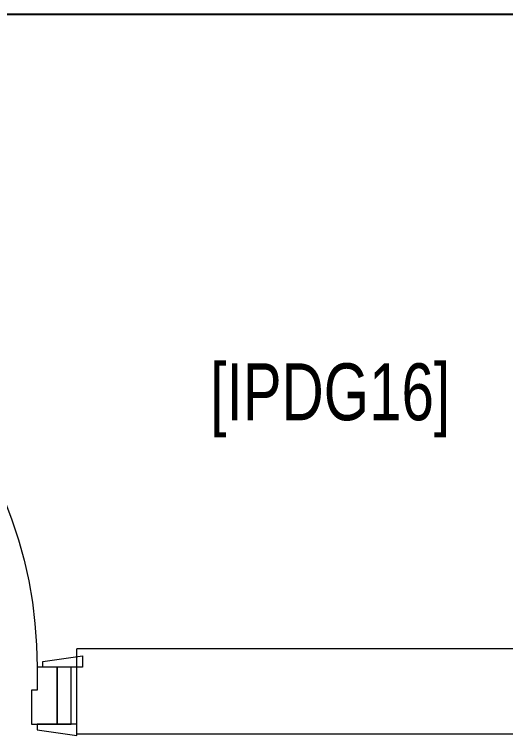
# Model space of a CAD drawing. Header units: metres. Extents: x -18745 to 220762, y -1579758 to -1356048.
# Drawn here: x 203648 to 204512, y -1463705 to -1462438 of the extents above; entities that cross this region are included whole.
import ezdxf

# ---------------------------------------------------------------- set-up
doc = ezdxf.new("R2010")
doc.units = ezdxf.units.M
doc.layers.get('0').update_dxf_attribs({"lineweight": 0})
for name, color, linetype, lineweight in [('A-100 - Copy$0$72_EGR_BASE_TEXT', 8, 'Continuous', 0), ('A-100 - Copy$0$Walls', 8, 'Continuous', 0), ('A-100 - Copy$0$Wooden Joinery', 8, 'Continuous', 0)]:
    doc.layers.add(name, color=color, linetype=linetype, lineweight=lineweight)
doc.layers.add('A-100 - Copy$0$axes', color=8, linetype='Continuous')
doc.styles.add('A-100 - Copy$0$X3G_ENTITY_2587EA', font='swisscl.ttf', dxfattribs={"height": 200})

# ---------------------------------------------------------------- blocks, each defined once
blk = doc.blocks.new('A-100 - Copy$0$A$C72370EFE')
at = {"layer": 'A-100 - Copy$0$Wooden Joinery'}
for p, q in [((-0.01, -0.03), (-0.01, -0.07)), ((0, -0.03), (-0.01, -0.03)), ((0.04, -0.03), (0.05, -0.03)), ((0.05, -0.03), (0.05, -0.07)), ((-0.01, -0.04), (-0.02, -0.04)), ((0.05, -0.04), (0.06, -0.04)), ((-0.01, -0.06), (-0.02, -0.06)), ((0.05, -0.06), (0.06, -0.06)), ((-0.05, -0.07), (-0.05, -0.16)), ((-0.03, -0.07), (-0.03, -0.16)), ((0, -0.07), (-0.01, -0.07)), ((0.04, -0.07), (0.05, -0.07)), ((0.07, -0.07), (0.07, -0.16)), ((0.09, -0.07), (0.09, -0.16)), ((-0.01, -0.17), (-0.02, -0.17)), ((-0.01, -0.17), (-0.01, -0.19)), ((0.05, -0.17), (0.06, -0.17)), ((0.05, -0.17), (0.05, -0.19)), ((-0.01, -0.19), (-0.02, -0.19)), ((0.05, -0.19), (0.06, -0.19))]:
    blk.add_line(p, q, dxfattribs=at)
for centre, radius, start, end in [((-0.02, -0.07), 0.03, 90, 180), ((0.06, -0.07), 0.03, 0, 90), ((-0.02, -0.07), 0.01, 90, 180), ((0.06, -0.07), 0.01, 0, 90), ((-0.02, -0.16), 0.03, 180, 270), ((-0.02, -0.16), 0.01, 180, 270), ((0.06, -0.16), 0.01, 270, 0), ((0.06, -0.16), 0.03, 270, 0)]:
    blk.add_arc(centre, radius, start, end, dxfattribs=at)
blk = doc.blocks.new('A-100 - Copy$0$A$C41DF7AD3')
at = {"layer": 'A-100 - Copy$0$Wooden Joinery', "elevation": 0}
for points in [[(820, 780), (820, 1559), (860, 1559), (860, 780)], [(70, 780), (70, 790), (0, 800), (0, 780)], [(870, 780), (870, 790), (940, 800), (940, 780)], [(80, 680), (80, 670), (10, 660), (10, 680)], [(860, 680), (860, 670), (930, 660), (930, 680)]]:
    blk.add_lwpolyline(points, close=True, dxfattribs=at)
for points in [[(45, 780), (45, 680), (20, 680), (20, 780), (45, 780)], [(45, 780), (80, 780), (80, 740), (90, 740), (90, 680), (45, 680), (45, 780)], [(895, 780), (860, 780), (860, 740), (850, 740), (850, 680), (895, 680), (895, 780)], [(895, 780), (895, 680), (920, 680), (920, 780), (895, 780)]]:
    blk.add_lwpolyline(points, dxfattribs=at)
at = {"layer": 'A-100 - Copy$0$Wooden Joinery'}
blk.add_arc((860, 780, 0), 780, 92.9397, 180, dxfattribs=at)
at = {"layer": 'A-100 - Copy$0$Wooden Joinery', "xscale": 999.9999999998856, "yscale": 999.9999999998856, "zscale": 999.9999999998856}
blk.add_blockref('A-100 - Copy$0$A$C72370EFE', (820, 1559, 0), dxfattribs=at)
blk = doc.blocks.new('A-100 - Copy')
at = {"layer": 'A-100 - Copy$0$axes'}
blk.add_line((215702.3, -1462437.7, 2.4), (83332.8, -1462437.7, 2.4), dxfattribs=at)
at = {"layer": 'A-100 - Copy$0$Walls'}
for p, q in [((206118.3, -1463552.7, 0), (203758.1, -1463552.7, 0)), ((206283, -1463702.7, 0), (203758.1, -1463702.7, 0))]:
    blk.add_line(p, q, dxfattribs=at)
blk.add_polyline3d([(203758.1, -1463702.7, 0), (203758.1, -1463552.7, 0)], dxfattribs=at)
at = {"layer": 'A-100 - Copy$0$Wooden Joinery', "xscale": -1}
blk.add_blockref('A-100 - Copy$0$A$C41DF7AD3', (203768.1, -1464365.4, 0), dxfattribs=at)
at = {"layer": 'A-100 - Copy$0$72_EGR_BASE_TEXT', "insert": (204203.3, -1463051.1), "char_height": 100, "attachment_point": 2, "style": 'A-100 - Copy$0$X3G_ENTITY_2587EA'}
blk.add_mtext('[IPDG16]', dxfattribs=at)

msp = doc.modelspace()

# ---------------------------------------------------------------- block references
msp.add_blockref('A-100 - Copy', (0, 0))

doc.saveas('drawing.dxf')
